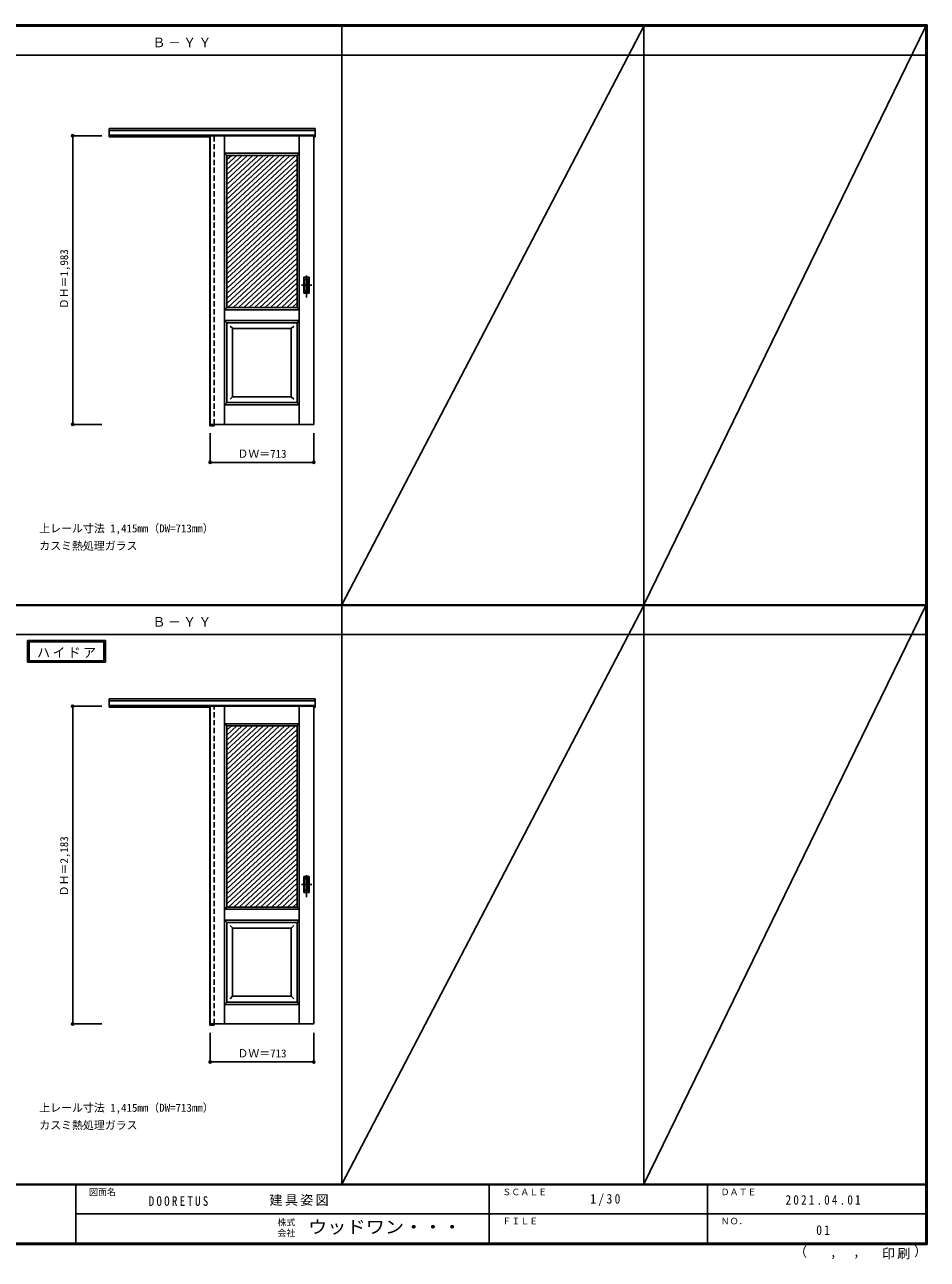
# Model space of a CAD drawing. Units: millimetres, scale not verified. Extents: x -6000 to 5700, y -4307 to 4175.
# Drawn here: x -502 to 5700, y -4307 to 4175 of the extents above; entities that cross this region are included whole.
import ezdxf
from ezdxf.enums import TextEntityAlignment as Align

# ---------------------------------------------------------------- set-up
doc = ezdxf.new("R2010")
doc.units = ezdxf.units.MM
doc.header["$LTSCALE"] = 30
doc.header["$PDMODE"] = 32
doc.header["$PDSIZE"] = 15
doc.linetypes.add('CHAIN1', pattern=[8, 5, -1, 1, -1])
doc.linetypes.add('DASHED1', pattern=[1.8, 1.2, -0.6])
for name, color, linetype in [('0-2_扉', 7, 'Continuous'), ('0-4_枠', 3, 'Continuous'), ('0-6_引手', 7, 'Continuous'), ('0-A_文字', 7, 'Continuous'), ('0-B_寸法', 4, 'Continuous'), ('0-C_ハッチ', 4, 'Continuous'), ('F-1_枠', 6, 'Continuous'), ('F-A_文字', 7, 'Continuous')]:
    doc.layers.add(name, color=color, linetype=linetype)
doc.styles.add('ＭＳ ゴシック', font='')
doc.styles.get('ＭＳ ゴシック').set_extended_font_data('MS Gothic')

msp = doc.modelspace()

# ---------------------------------------------------------------- linework, layer by layer
at = {"layer": '0-2_扉'}
for p, q in [((772, 3412), (772, 1429)), ((772, 3412), (1485, 3412)), ((872, 1429), (872, 3412)), ((1385, 1429), (1385, 3412)), ((1485, 1429), (1485, 3412)), ((872, 3292), (887, 3277)), ((872, 3292), (1168.5, 3292)), ((1168.5, 3292), (1385, 3292)), ((1385, 3292), (1370, 3277)), ((1370, 2232), (1370, 3277)), ((887.19, 3094), (887, 3094)), ((887, 2232), (887, 2374.52)), ((872, 2217), (887, 2232)), ((1166, 2217), (872, 2217)), ((1076, 2232), (887, 2232)), ((887, 2232), (1370, 2232)), ((1385, 2217), (1166, 2217)), ((1181, 2232), (1370, 2232)), ((1370, 2232), (1385, 2217)), ((872, 2142), (887, 2127)), ((872, 2142), (1166, 2142)), ((887, 1579), (887, 2127)), ((887, 2127), (1370, 2127)), ((1166, 2142), (1385, 2142)), ((1370, 2127), (1385, 2142)), ((1370, 1579), (1370, 2127)), ((927.04, 2087), (909.36, 2104.68)), ((927, 1619), (927, 2087)), ((1330, 2087), (927.04, 2087)), ((1330, 2087), (1347.68, 2104.68)), ((1330, 2087), (1330, 1619)), ((927, 1619), (909.32, 1601.32)), ((927, 1619), (927, 1620.43)), ((1330, 1619), (927, 1619)), ((1330, 1619), (1347.68, 1601.32)), ((887, 1579), (872, 1564)), ((872, 1564), (1166, 1564)), ((887, 1579), (1370, 1579)), ((1166, 1564), (1385, 1564)), ((1370, 1579), (1385, 1564)), ((772, 1429), (1485, 1429)), ((772, -507.25), (772, -2690.25)), ((772, -507.25), (1485, -507.25)), ((872, -2690.25), (872, -507.25)), ((1385, -2690.25), (1385, -507.25)), ((1485, -2690.25), (1485, -507.25)), ((872, -627.25), (887, -642.25)), ((872, -627.25), (1168.5, -627.25)), ((887, -642.25), (1370, -642.25)), ((887, -1887.25), (887, -642.25)), ((1168.5, -627.25), (1385, -627.25)), ((1385, -627.25), (1370, -642.25)), ((1370, -1887.25), (1370, -642.25)), ((887.19, -825.25), (887, -825.25)), ((872, -1902.25), (887, -1887.25)), ((1166, -1902.25), (872, -1902.25)), ((887, -1887.25), (1370, -1887.25)), ((1385, -1902.25), (1166, -1902.25)), ((1181, -1887.25), (1370, -1887.25)), ((1370, -1887.25), (1385, -1902.25)), ((872, -1977.25), (887, -1992.25)), ((872, -1977.25), (1166, -1977.25)), ((887, -2540.25), (887, -1992.25)), ((887, -1992.25), (1370, -1992.25)), ((927.04, -2032.25), (909.36, -2014.57)), ((927, -2500.25), (927, -2032.25)), ((1330, -2032.25), (927.04, -2032.25)), ((1166, -1977.25), (1385, -1977.25)), ((1330, -2032.25), (1347.68, -2014.57)), ((1330, -2032.25), (1330, -2500.25)), ((1370, -1992.25), (1385, -1977.25)), ((1370, -2540.25), (1370, -1992.25)), ((887, -2540.25), (872, -2555.25)), ((887, -2540.25), (1370, -2540.25)), ((927, -2500.25), (909.32, -2517.93)), ((927, -2500.25), (927, -2498.82)), ((1330, -2500.25), (927, -2500.25)), ((1330, -2500.25), (1347.68, -2517.93)), ((1370, -2540.25), (1385, -2555.25)), ((872, -2555.25), (1166, -2555.25)), ((1166, -2555.25), (1385, -2555.25)), ((772, -2690.25), (1485, -2690.25))]:
    msp.add_line(p, q, dxfattribs=at)
msp.add_lwpolyline([(887, 2374.52), (887, 3277), (1370, 3277)], dxfattribs=at)
at = {"layer": '0-4_枠'}
for p, q in [((78, 3462), (1493, 3462)), ((78, 3405), (78, 3462)), ((78, 3449), (1493, 3449)), ((78, 3417), (1493, 3417)), ((78, 3405), (772, 3405)), ((771, 3417), (771, 1420)), ((799, 3412), (799, 3417)), ((771, 1420), (799, 1420)), ((799, 1429), (799, 1420)), ((78, -457.25), (1493, -457.25)), ((78, -514.25), (78, -457.25)), ((78, -470.25), (1493, -470.25)), ((78, -502.25), (1493, -502.25)), ((771, -502.25), (771, -2699.25)), ((799, -507.25), (799, -502.25)), ((78, -514.25), (772, -514.25)), ((771, -2699.25), (799, -2699.25)), ((799, -2690.25), (799, -2699.25))]:
    msp.add_line(p, q, dxfattribs=at)
at = {"layer": '0-4_枠', "color": 4, "linetype": 'DASHED1'}
for p, q in [((799, 1429), (799, 3412)), ((799, -2690.25), (799, -507.25))]:
    msp.add_line(p, q, dxfattribs=at)
at = {"layer": '0-4_枠'}
for points in [[(1485, 3405), (1493, 3405), (1493, 3462)], [(1485, -514.25), (1493, -514.25), (1493, -457.25)]]:
    msp.add_lwpolyline(points, dxfattribs=at)
at = {"layer": '0-6_引手', "linetype": 'CHAIN1'}
for p, q in [((1434, 2301.27), (1434, 2472.12)), ((1472.07, 2386.5), (1399.56, 2386.5)), ((1434, -1817.98), (1434, -1647.13)), ((1472.07, -1732.75), (1399.56, -1732.75))]:
    msp.add_line(p, q, dxfattribs=at)
at = {"layer": '0-6_引手'}
for p, q in [((1453, 2441.5), (1415, 2441.5)), ((1415, 2331.5), (1415, 2441.5)), ((1446.5, 2425.5), (1421.5, 2425.5)), ((1421.5, 2347.5), (1421.5, 2425.5)), ((1446.5, 2347.5), (1446.5, 2425.5)), ((1453, 2331.5), (1453, 2441.5)), ((1453, 2331.5), (1415, 2331.5)), ((1446.5, 2347.5), (1421.5, 2347.5)), ((1453, -1677.75), (1415, -1677.75)), ((1415, -1787.75), (1415, -1677.75)), ((1446.5, -1693.75), (1421.5, -1693.75)), ((1421.5, -1771.75), (1421.5, -1693.75)), ((1446.5, -1771.75), (1446.5, -1693.75)), ((1453, -1787.75), (1453, -1677.75)), ((1446.5, -1771.75), (1421.5, -1771.75)), ((1453, -1787.75), (1415, -1787.75))]:
    msp.add_line(p, q, dxfattribs=at)
at = {"layer": '0-6_引手', "linetype": 'DASHED1'}
for p, q in [((1418, 2335.5), (1418, 2437.5)), ((1450, 2335.5), (1418, 2335.5)), ((1418, -1783.75), (1418, -1681.75)), ((1450, -1783.75), (1418, -1783.75))]:
    msp.add_line(p, q, dxfattribs=at)
for points in [[(1450, 2335.5), (1450, 2437.5), (1418, 2437.5)], [(1450, -1783.75), (1450, -1681.75), (1418, -1681.75)]]:
    msp.add_lwpolyline(points, dxfattribs=at)
at = {"layer": '0-A_文字'}
for p, q in [((-482, -55.5), (-482, -205.5)), ((-472, -65.5), (42.33, -65.5)), ((42.33, -65.5), (42.33, -195.5)), ((-482, -205.5), (52.33, -205.5))]:
    msp.add_line(p, q, dxfattribs=at)
for points in [[(-482, -55.5), (52.33, -55.5), (52.33, -205.5)], [(-472, -65.5), (-472, -195.5), (42.33, -195.5)]]:
    msp.add_lwpolyline(points, dxfattribs=at)
at = {"layer": '0-B_寸法'}
for p, q in [((-172, 3412), (-172, 1429)), ((-172, 3412), (28, 3412)), ((-172, 1429), (28, 1429)), ((772, 1168), (772, 1368)), ((1485, 1168), (1485, 1368)), ((1485, 1168), (772, 1168)), ((-172, -507.25), (-172, -2690.25)), ((-172, -507.25), (28, -507.25)), ((-172, -2690.25), (28, -2690.25)), ((772, -2951.25), (772, -2751.25)), ((1485, -2951.25), (1485, -2751.25)), ((1485, -2951.25), (772, -2951.25))]:
    msp.add_line(p, q, dxfattribs=at)
at = {"layer": '0-B_寸法', "color": 7}
for p in [(-172, 3412), (-172, 1429), (772, 1168), (1485, 1168), (-172, -507.25), (-172, -2690.25), (772, -2951.25), (1485, -2951.25)]:
    msp.add_point(p, dxfattribs=at)
at = {"layer": '0-C_ハッチ'}
for p, q in [((955.14, 3277), (887, 3213.9)), ((991.94, 3277), (887, 3179.83)), ((1028.74, 3277), (887, 3145.76)), ((1065.53, 3277), (887, 3111.69)), ((918.35, 3277), (887, 3247.97)), ((1102.33, 3277), (887, 3077.62)), ((1139.13, 3277), (887, 3043.55)), ((1175.92, 3277), (887, 3009.48)), ((1212.72, 3277), (887, 2975.41)), ((1249.52, 3277), (887, 2941.33)), ((1286.32, 3277), (887, 2907.26)), ((1323.11, 3277), (887, 2873.19)), ((1359.91, 3277), (887, 2839.12)), ((1370, 3252.27), (887, 2805.05)), ((1370, 3218.2), (887, 2770.98)), ((1370, 3184.13), (887, 2736.91)), ((1370, 3150.06), (887, 2702.84)), ((1370, 3115.99), (887, 2668.77)), ((1370, 3081.92), (887, 2634.7)), ((1370, 3047.85), (887, 2600.62)), ((1370, 3013.78), (887, 2566.55)), ((1370, 2979.7), (887, 2532.48)), ((1370, 2945.63), (887, 2498.41)), ((1370, 2911.56), (887, 2464.34)), ((1370, 2877.49), (887, 2430.27)), ((1370, 2843.42), (887, 2396.2)), ((1370, 2809.35), (887, 2362.13)), ((1370, 2775.28), (887, 2328.06)), ((1370, 2741.21), (887, 2293.98)), ((1370, 2707.14), (887, 2259.91)), ((1370, 2673.07), (893.65, 2232)), ((1370, 2638.99), (930.45, 2232)), ((1370, 2604.92), (967.24, 2232)), ((1370, 2570.85), (1004.04, 2232)), ((1370, 2536.78), (1040.84, 2232)), ((1370, 2502.71), (1077.63, 2232)), ((1370, 2468.64), (1114.43, 2232)), ((1370, 2434.57), (1151.23, 2232)), ((1370, 2400.5), (1188.02, 2232)), ((1370, 2366.43), (1224.82, 2232)), ((1370, 2332.35), (1261.62, 2232)), ((1370, 2298.28), (1298.41, 2232)), ((1370, 2264.21), (1335.21, 2232)), ((955.14, -642.5), (887, -705.6)), ((991.94, -642.5), (887, -739.67)), ((1028.74, -642.5), (887, -773.74)), ((1065.53, -642.5), (887, -807.81)), ((918.35, -642.5), (887, -671.53)), ((1102.33, -642.5), (887, -841.88)), ((1139.13, -642.5), (887, -875.95)), ((1175.92, -642.5), (887, -910.02)), ((1212.72, -642.5), (887, -944.09)), ((1249.52, -642.5), (887, -978.16)), ((1286.32, -642.5), (887, -1012.24)), ((1323.11, -642.5), (887, -1046.31)), ((1359.91, -642.5), (887, -1080.38)), ((1370, -667.23), (887, -1114.45)), ((1370, -701.3), (887, -1148.52)), ((1370, -735.37), (887, -1182.59)), ((1370, -769.44), (887, -1216.66)), ((1370, -803.51), (887, -1250.73)), ((1370, -837.58), (887, -1284.8)), ((1370, -871.65), (887, -1318.88)), ((1370, -905.72), (887, -1352.95)), ((1370, -939.8), (887, -1387.02)), ((1370, -973.87), (887, -1421.09)), ((1370, -1007.94), (887, -1455.16)), ((1370, -1042.01), (887, -1489.23)), ((1370, -1076.08), (887, -1523.3)), ((1370, -1110.15), (887, -1557.37)), ((1370, -1144.22), (887, -1591.44)), ((1370, -1178.29), (887, -1625.52)), ((1370, -1212.36), (887, -1659.59)), ((1370, -1246.43), (887, -1693.66)), ((1370, -1280.51), (887, -1727.73)), ((1370, -1314.58), (887, -1761.8)), ((1370, -1348.65), (887, -1795.87)), ((1370, -1382.72), (887, -1829.94)), ((1370, -1416.79), (887, -1864.01)), ((1370, -1450.86), (898.43, -1887.5)), ((1370, -1484.93), (935.23, -1887.5)), ((1370, -1519), (972.02, -1887.5)), ((1370, -1553.07), (1008.82, -1887.5)), ((1370, -1587.15), (1045.62, -1887.5)), ((1370, -1621.22), (1082.41, -1887.5)), ((1370, -1655.29), (1119.21, -1887.5)), ((1370, -1689.36), (1156.01, -1887.5)), ((1370, -1723.43), (1192.8, -1887.5)), ((1370, -1757.5), (1229.6, -1887.5)), ((1370, -1791.57), (1266.4, -1887.5)), ((1370, -1825.64), (1303.19, -1887.5)), ((1370, -1859.71), (1339.99, -1887.5))]:
    msp.add_line(p, q, dxfattribs=at)
at = {"layer": 'F-1_枠'}
for p, q in [((-6000, 4175), (5700, 4175)), ((-6000, 4170), (5700, 4170)), ((-6000, 4165), (5700, 4165)), ((1678, -3790), (1678, 4175)), ((3752, -3790), (3752, 4175)), ((5690, 4175), (5690, -4205)), ((5695, 4175), (5695, -4205)), ((5700, 4175), (5700, -4205)), ((-6000, 3965), (5700, 3965)), ((-6000, 190.5), (5700, 190.5)), ((-6000, 187.5), (5700, 187.5)), ((-6000, 184.5), (5700, 184.5)), ((-6000, -15.5), (5700, -15.5)), ((5700, -3790), (-6000, -3790)), ((5700, -3795), (-6000, -3795)), ((-150, -3795), (-150, -4195)), ((2690, -3795), (2690, -4195)), ((4190, -3795), (4190, -4195)), ((-150, -3995), (5690, -3995.01)), ((5700, -4195), (-6000, -4195)), ((5700, -4200), (-6000, -4200)), ((5700, -4205), (-6000, -4205))]:
    msp.add_line(p, q, dxfattribs=at)
at = {"layer": 'F-A_文字'}
for p, q in [((1678, 190.5), (3752, 4165)), ((3752, 190.5), (5690, 4165)), ((1678, -3790), (3752, 184.5)), ((3752, -3790), (5690, 184.5))]:
    msp.add_line(p, q, dxfattribs=at)

# ---------------------------------------------------------------- texts
at = {"layer": '0-A_文字', "style": 'ＭＳ ゴシック'}
for s, p in [('上レール寸法 1,415mm（DW=713mm）', (-402, 670.5)), ('カスミ熱処理ガラス', (-402, 550.5)), ('上レール寸法 1,415mm（DW=713mm）', (-402, -3310)), ('カスミ熱処理ガラス', (-402, -3430))]:
    msp.add_text(s, height=54.99, dxfattribs=at).set_placement(p, align=Align.BOTTOM_LEFT)
at = {"layer": '0-A_文字', "char_height": 65.98, "attachment_point": 7, "style": 'ＭＳ ゴシック'}
for s, insert in [('\\T1.17;Ｂ－ＹＹ', (375.5, 4020)), ('\\T1.17;Ｂ－ＹＹ', (375.5, 39.5)), ('\\T1.17;ハイドア', (-417.34, -175.5))]:
    msp.add_mtext(s, dxfattribs=dict(at, insert=insert))
at = {"layer": '0-B_寸法', "color": 7, "style": 'ＭＳ ゴシック'}
for s, p in [('ＤＨ＝1,983', (-187, 2220.25)), ('ＤＨ＝2,183', (-187, -1813))]:
    msp.add_text(s, height=54.99, rotation=90, dxfattribs=at).set_placement(p, align=Align.BOTTOM_LEFT)
for p in [(959.75, 1183), (959.75, -2936.25)]:
    msp.add_text('ＤＷ＝713', height=54.99, dxfattribs=at).set_placement(p, align=Align.BOTTOM_LEFT)
at = {"layer": 'F-A_文字', "style": 'ＭＳ ゴシック'}
for s, height, p in [('図面名', 43.99, (-60, -3880)), ('ＳＣＡＬＥ', 43.99, (2780, -3880)), ('ＤＡＴＥ', 43.99, (4280, -3880)), ('株式', 43.99, (1235, -4089)), ('ＦＩＬＥ', 43.99, (2780, -4080)), ('ＮＯ．', 43.99, (4280, -4080)), ('会社', 43.99, (1235, -4161)), ('（', 65.98, (4784.03, -4308.31)), ('）', 65.98, (5608.4, -4304.13)), (',', 65.98, (5031.28, -4308.31)), (',', 65.98, (5190.2, -4305.53))]:
    msp.add_text(s, height=height, dxfattribs=at).set_placement(p, align=Align.BOTTOM_LEFT)
at = {"layer": 'F-A_文字', "style": 'ＭＳ ゴシック', "width": 1.1}
msp.add_text('ウッドワン・・・', height=87.98, dxfattribs=at).set_placement((1445, -4155), align=Align.BOTTOM_LEFT)
at = {"layer": 'F-A_文字', "char_height": 65.98, "attachment_point": 7, "style": 'ＭＳ ゴシック'}
for s, insert in [('\\T1.39;\\W0.85;DOORETUS', (350, -3940.79)), ('\\T1.17;建具姿図', (1180.42, -3940)), ('\\T1.38;\\W0.9;1/30', (3383.75, -3940)), ('\\T1.39;\\W0.85;2021.04.01', (4726.25, -3932.5)), ('\\T1.36;\\W0.9;01', (4936.25, -4140)), ('\\T1.17;印刷', (5388.15, -4306.92))]:
    msp.add_mtext(s, dxfattribs=dict(at, insert=insert))

doc.saveas('drawing.dxf')
